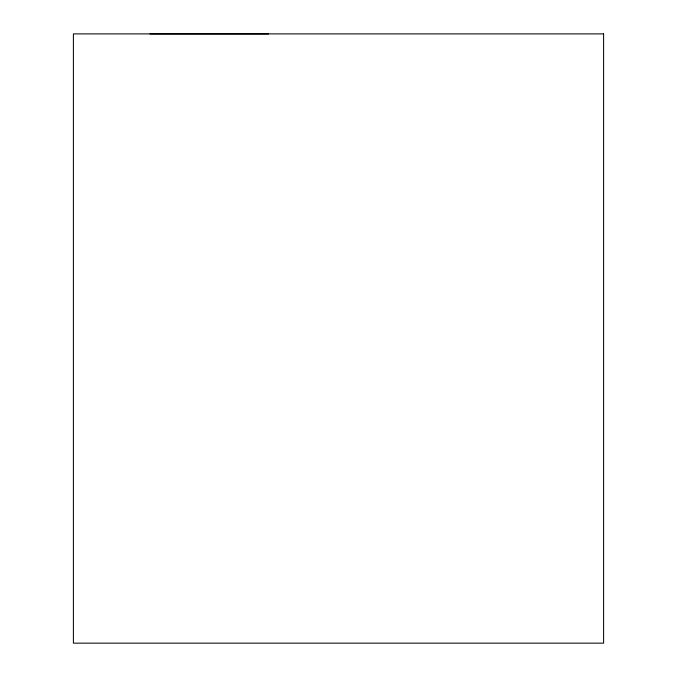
<?xml version="1.0" encoding="UTF-8"?>
<svg xmlns="http://www.w3.org/2000/svg" width="677" height="677" viewBox="0 0 677 677"><rect width="100%" height="100%" fill="white"/><g stroke="black" fill="none" stroke-linecap="round" stroke-linejoin="round"><path stroke-width="1.02" d="M149.955 33.909L268.532 33.909M603.605 33.892L73.395 33.892L73.395 643.15L603.605 643.15L603.605 33.892"/></g></svg>
